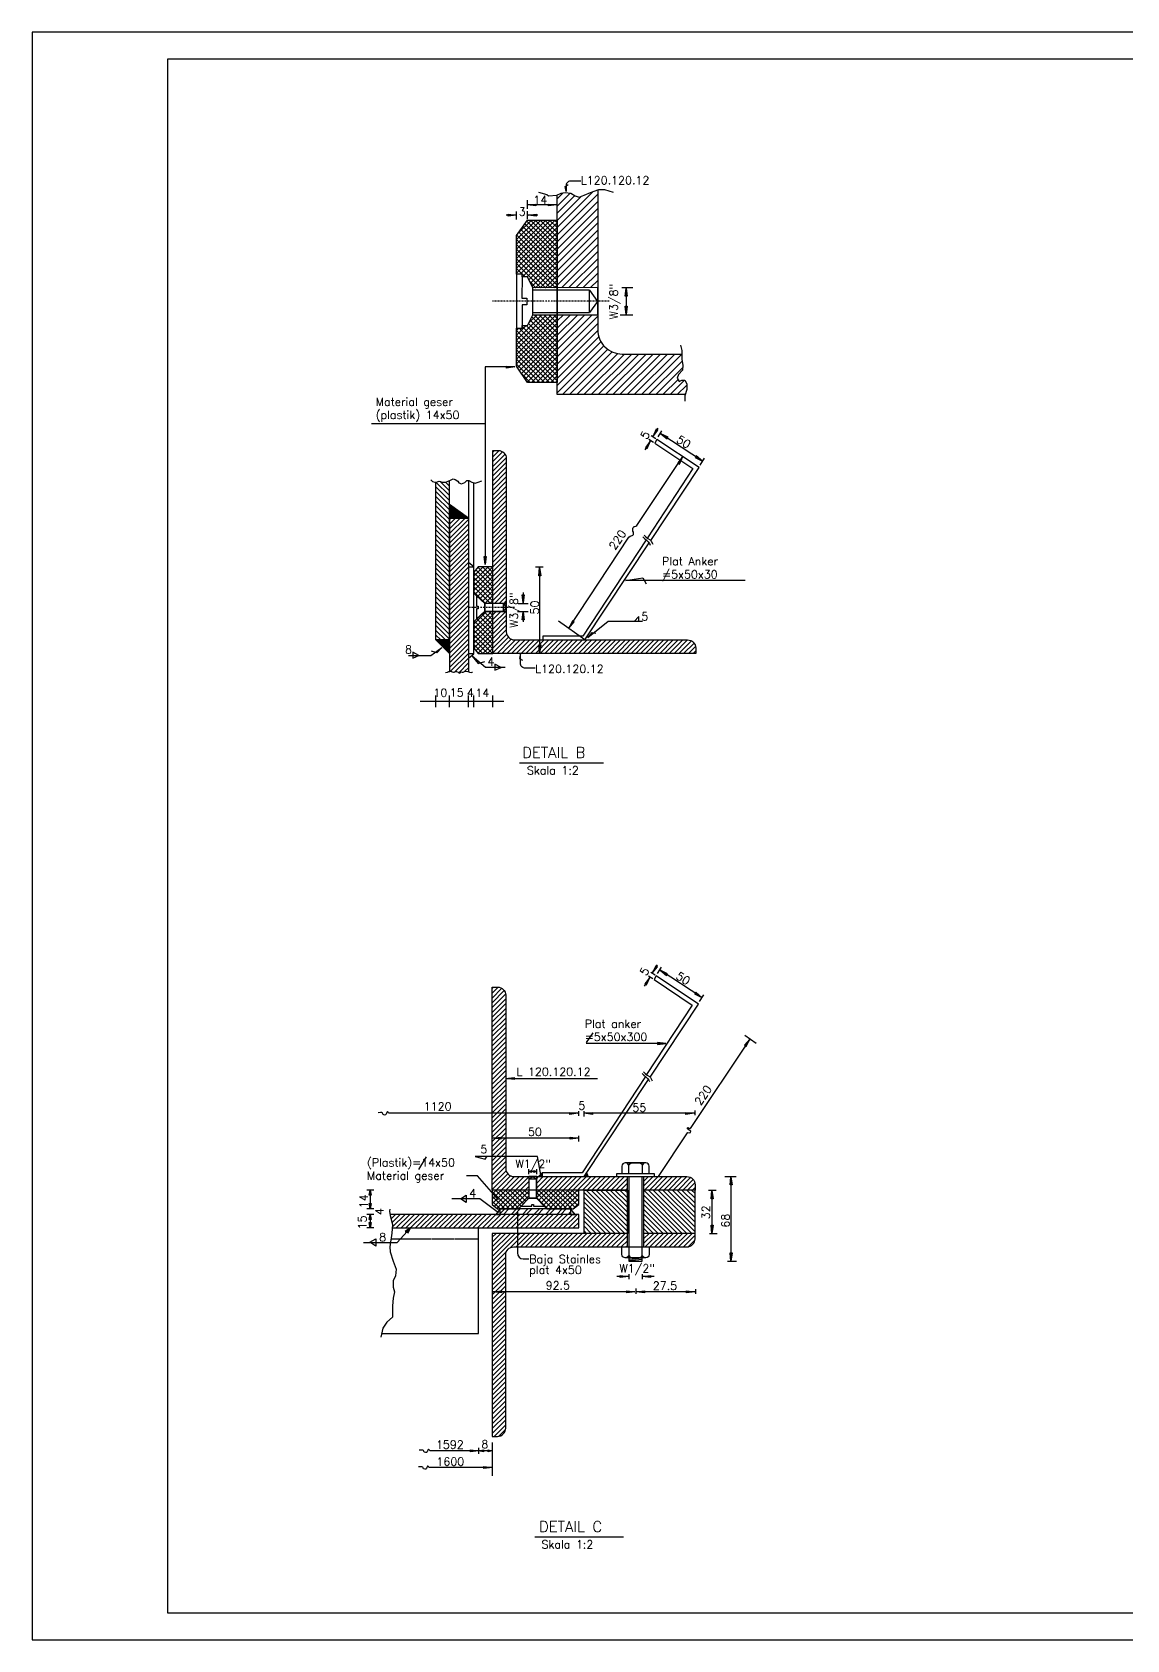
# Model space of a CAD drawing. Header units: metres. Extents: x -50 to 791, y -656 to 584.
# Drawn here: x -50 to 355, y -656 to -62 of the extents above; entities that cross this region are included whole.
import ezdxf

# ---------------------------------------------------------------- set-up
doc = ezdxf.new("R2010")
doc.units = ezdxf.units.M
doc.linetypes.add('DASHDOT', pattern=[1, 0.5, -0.25, 0, -0.25])
doc.linetypes.add('HIDDEN', pattern=[0.375, 0.25, -0.125])
for name, color, linetype in [('AS', 2, 'DASHDOT'), ('DIM', 2, 'CONTINUOUS'), ('HATCH', 1, 'CONTINUOUS'), ('KOP', 7, 'CONTINUOUS'), ('PINTU', 5, 'CONTINUOUS')]:
    doc.layers.add(name, color=color, linetype=linetype)
doc.styles.add('ROMAND', font='ROMAND.SHX')
doc.styles.add('ROMANS', font='ROMANS.SHX', dxfattribs={"height": 3})

msp = doc.modelspace()

# ---------------------------------------------------------------- linework, layer by layer
at = {"layer": 'AS'}
for points in [[(163.32, -161.58), (120.21, -161.58)], [(128.29, -274.72), (111.53, -274.72)]]:
    msp.add_lwpolyline(points, dxfattribs=at)
at = {"layer": 'DIM'}
msp.add_line((117.42, -206.88), (75.43, -206.88), dxfattribs=at)
for points in [[(152.86, -117.25), (148.93, -117.25, 0.462192), (147.42, -119.03), (147.42, -120.99), (147.06, -119.21), (148.13, -118.5)], [(135.97, -297.1), (132.05, -297.1, -0.434057), (130.53, -295), (130.53, -291.75), (130.18, -293.53), (131.25, -294.24)], [(129.41, -498.11), (129.41, -513.17, 0.395687), (131.53, -515.43), (133.64, -515.43)]]:
    msp.add_lwpolyline(points, format="xyb", dxfattribs=at)
at = {"layer": 'DIM', "color": 3}
for points in [[(133.11, -127.41), (133.11, -124.2)], [(157.22, -431.88), (154.83, -435.46)], [(95.66, -477.67), (92.81, -482.38)]]:
    msp.add_lwpolyline(points, dxfattribs=at)
at = {"layer": 'DIM'}
for points in [[(128.96, -129.79), (125.93, -130.18), (125.93, -129.45), (128.96, -129.79), (128.96, -129.79), (125.3, -129.79)], [(129.11, -131.42), (129.11, -128.39)], [(133.11, -131.24), (133.11, -128.3)], [(143.89, -126.01), (140.86, -126.4), (140.86, -125.67), (143.89, -126.01), (143.89, -126.01), (133.13, -126.01), (136.16, -125.67), (136.16, -126.4), (133.13, -126.01)], [(136.98, -129.79), (133.36, -129.79), (136.39, -129.45), (136.39, -130.18), (133.36, -129.79)], [(167.99, -156.52), (172.04, -156.52)], [(169.62, -156.7), (170.01, -159.73), (169.28, -159.73), (169.62, -156.7), (169.62, -156.7), (169.62, -166.49), (169.28, -163.46), (170.01, -163.46), (169.62, -166.49)], [(167.38, -166.6), (172.04, -166.6)], [(128.42, -185.88), (125.38, -186.27), (125.38, -185.54), (128.42, -185.88), (128.42, -185.88), (117.42, -185.88), (117.42, -258.89), (117.08, -255.86), (117.81, -255.86), (117.42, -258.89)], [(176.61, -216.45), (178.61, -213.21), (176.73, -215.62), (177.35, -216), (178.61, -213.21)], [(179.72, -213.77), (178.04, -212.69)], [(180.54, -212.41), (178.89, -211.34)], [(179.44, -211.66), (181.36, -209.27), (180.73, -208.89), (179.44, -211.66), (179.44, -211.66), (181.37, -208.5)], [(181.39, -211.74), (182.82, -209.46)], [(197.84, -220.66), (195.53, -218.66), (195.12, -219.27), (197.84, -220.66), (197.84, -220.66), (182.36, -210.52), (184.71, -212.48), (185.11, -211.87), (182.36, -210.52)], [(148.43, -282.4), (150.43, -280.08), (149.82, -279.68), (148.43, -282.4), (148.43, -282.4), (170.61, -248.78), (171.03, -248.37), (171.43, -248.22), (171.8, -248.18), (172.12, -248.08), (172.27, -247.78), (172.31, -247.38), (172.27, -246.94), (172.12, -246.51), (172.05, -246.11), (172.05, -245.52), (172.2, -245.16), (172.56, -244.87), (172.85, -244.76), (173.15, -244.72), (173.58, -244.39), (190.61, -218.99), (188.65, -221.33), (189.26, -221.74), (190.61, -218.99)], [(196.95, -222.12), (198.58, -219.59)], [(97.33, -227.63), (97.8, -227.99), (98.04, -228.17), (98.87, -228.41), (99.53, -228.41), (100.12, -228.17), (100.42, -228.11), (101.01, -228.17), (101.61, -228.41), (102.92, -228.41), (104.05, -227.99), (104.64, -227.69), (105.66, -227.22), (106.37, -227.51), (107.32, -228.11), (107.8, -228.7), (108.75, -229), (110, -228.52), (110.66, -227.87), (111.43, -227.81), (112.56, -228.41), (113.81, -228.76), (114.94, -228.41), (116.19, -227.93)], [(136.12, -259.74), (138.92, -259.74)], [(137.62, -259.98), (138.01, -263.01), (137.28, -263.01), (137.62, -259.98), (137.62, -259.98), (137.62, -291.62), (137.28, -288.59), (138.01, -288.59), (137.62, -291.62)], [(213.58, -264.81), (169.4, -264.81), (175.75, -263.78), (176.98, -266.04)], [(129.65, -273.24), (133.32, -273.24)], [(131.52, -269.21), (131.52, -273.05), (131.18, -270.02), (131.91, -270.02), (131.52, -273.05)], [(129.45, -276.18), (133.32, -276.18)], [(131.52, -276.32), (131.91, -279.35), (131.18, -279.35), (131.52, -276.32), (131.52, -276.32), (131.52, -280.03)], [(174.34, -279.86), (174.34, -278.06), (172.54, -279.86)], [(154.3, -286.72), (144.58, -279.74)], [(175.64, -279.86), (162.9, -279.86), (155.39, -285.96), (157.06, -284.01), (158.35, -284.2)], [(89.09, -292.48), (97.36, -292.48), (101.44, -289.5), (99.55, -291.49), (97.66, -290.89)], [(124.85, -296.96), (117.58, -296.96), (112.7, -292.78), (114.89, -295.47), (117.38, -294.67)], [(99.3, -311.63), (99.3, -307.26)], [(104.3, -311.63), (104.3, -307.26)], [(111.3, -311.63), (111.3, -307.26)], [(113.3, -311.63), (113.3, -307.26)], [(120.3, -311.63), (120.3, -307.26)], [(93.43, -309.4), (124.38, -309.4)], [(130.2, -332.19), (161.28, -332.19)], [(180.32, -410.63), (178.67, -409.56)], [(179.22, -409.88), (181.14, -407.49), (180.52, -407.11), (179.22, -409.88), (179.22, -409.88), (181.16, -406.72)], [(181.18, -409.96), (182.61, -407.68)], [(197.63, -418.88), (195.31, -416.88), (194.91, -417.49), (197.63, -418.88), (197.63, -418.88), (182.15, -408.74), (184.49, -410.7), (184.9, -410.09), (182.15, -408.74)], [(176.4, -414.67), (178.39, -411.43), (176.51, -413.84), (177.14, -414.22), (178.39, -411.43)], [(179.51, -411.99), (177.82, -410.91)], [(196.73, -420.34), (198.36, -417.81)], [(213.43, -432.81), (217.68, -435.67)], [(184.27, -435.86), (181.23, -435.47), (181.23, -436.2), (184.27, -435.86), (184.27, -435.86), (154.83, -435.86)], [(215.35, -434.2), (213.34, -436.5), (213.95, -436.91), (215.35, -434.2), (215.35, -434.2), (193.22, -467.3)], [(125.17, -448.78), (128.2, -448.39), (128.2, -449.12), (125.17, -448.78), (125.17, -448.78), (158.95, -448.78)], [(82.77, -461.62), (81.93, -461.62), (81.73, -461.45), (81.64, -461.25), (81.39, -461.12), (81.23, -461.14), (81.11, -461.4), (81.05, -461.58), (80.92, -461.99), (80.65, -462.23), (80.23, -462.3), (79.79, -462.08), (79.64, -461.79), (79.56, -461.53), (79.21, -461.38), (78.8, -461.38), (77.89, -461.4)], [(151.78, -461.62), (148.74, -462.01), (148.74, -461.28), (151.78, -461.62), (151.78, -461.62), (82.77, -461.62)], [(152.06, -462.56), (152.06, -460.81)], [(154.06, -462.77), (154.06, -460.81)], [(194.75, -461.62), (191.71, -462.01), (191.71, -461.28), (194.75, -461.62), (194.75, -461.62), (154.09, -461.62), (157.12, -461.28), (157.12, -462.01), (154.09, -461.62)], [(195.06, -462.33), (195.06, -460.56)], [(192.19, -468.85), (181.4, -484.98)], [(192.19, -468.85), (192.35, -468.7), (193.07, -468.82), (193.4, -468.7), (193.51, -468.28), (192.94, -467.83), (192.29, -467.37), (192.23, -467.01), (192.58, -466.91), (192.94, -467.16), (193.22, -467.3)], [(151.97, -470.83), (148.94, -471.22), (148.94, -470.49), (151.97, -470.83), (151.97, -470.83), (120.22, -470.83), (123.26, -470.49), (123.26, -471.22), (120.22, -470.83)], [(152.02, -469.9), (152.02, -472.07)], [(138.07, -484.42), (136.81, -477.54), (113.84, -477.54), (117.52, -478.57), (118.21, -477.43)], [(122.46, -493.56), (114.61, -484.73), (110.58, -484.73)], [(136.47, -483.12), (135.42, -483.51), (135.42, -482.78), (136.47, -483.12), (136.47, -483.12), (133.57, -483.12), (134.57, -482.78), (134.57, -483.51), (133.57, -483.12)], [(133.58, -484.11), (133.58, -482.27)], [(136.52, -484.06), (136.52, -482.27)], [(138.57, -484.98), (137.21, -484.98), (138.57, -483.6), (138.36, -484.96), (138.25, -484.02), (137.95, -484.9), (137.73, -484.54), (137.21, -484.98), (138.48, -484.74), (137.73, -484.54), (138.45, -484.3), (138.25, -484.02), (138.12, -484.77)], [(155.59, -484.97), (155, -483.58), (154.06, -484.98), (155.56, -484.97), (154.06, -484.98), (154.06, -484.98), (154.95, -483.79), (154.06, -484.98), (155.02, -483.95), (155.37, -484.82), (154.85, -484.2), (155.21, -484.84), (154.52, -484.55), (154.89, -484.84), (154.45, -484.79), (155.31, -484.53), (154.65, -484.48), (155.04, -484.28), (155.05, -484.05), (154.95, -483.93), (154.82, -484.68), (155.22, -484.72), (155.16, -484.21)], [(206.07, -484.98), (210.3, -484.98)], [(208.34, -485.06), (208.73, -488.1), (208, -488.1), (208.34, -485.06), (208.34, -485.06), (208.34, -516.24), (208, -513.2), (208.73, -513.2), (208.34, -516.24)], [(76.32, -489.98), (73.67, -489.98)], [(74.91, -490.01), (75.3, -491.92), (74.57, -491.92), (74.91, -490.01), (74.91, -490.01), (74.91, -496.97), (74.57, -494.98), (75.3, -494.98), (74.91, -496.97)], [(200, -489.98), (202.82, -489.98)], [(201.32, -490.14), (201.71, -493.18), (200.98, -493.18), (201.32, -490.14), (201.32, -490.14), (201.32, -506.02), (200.98, -502.98), (201.71, -502.98), (201.32, -506.02)], [(76.32, -496.98), (73.67, -496.98)], [(122.46, -498.37), (115.49, -493.17), (105.18, -493.17)], [(72.49, -509.35), (84.96, -509.35), (89.92, -503.98), (87.9, -505.33), (88.98, -505.82), (89.92, -503.98)], [(76.32, -498.98), (73.67, -498.98)], [(76.32, -503.98), (73.67, -503.98)], [(74.91, -499), (75.3, -500.91), (74.57, -500.91), (74.91, -499), (74.91, -499), (74.91, -504.02), (74.57, -502.02), (75.3, -502.02), (74.91, -504.02)], [(200.43, -505.98), (203.25, -505.98)], [(207.05, -516.21), (210.44, -516.21)], [(170.42, -521.93), (167.39, -522.32), (167.39, -521.59), (170.42, -521.93), (170.42, -521.93), (166.12, -521.93)], [(170.56, -521.08), (170.56, -522.92)], [(175.56, -521.08), (175.56, -522.92)], [(179.9, -521.93), (175.59, -521.93), (178.62, -521.59), (178.62, -522.32), (175.59, -521.93)], [(172.86, -527.56), (169.83, -527.95), (169.83, -527.22), (172.86, -527.56), (172.86, -527.56), (120.43, -527.56), (123.46, -527.22), (123.46, -527.95), (120.43, -527.56)], [(173.2, -526.41), (173.2, -528.38)], [(194.98, -527.56), (191.95, -527.95), (191.95, -527.22), (194.98, -527.56), (194.98, -527.56), (173.41, -527.56), (176.44, -527.22), (176.44, -527.95), (173.41, -527.56)], [(195.2, -526.55), (195.2, -528.38)], [(97.95, -586.32), (97.11, -586.32), (96.91, -586.15), (96.81, -585.95), (96.57, -585.82), (96.4, -585.84), (96.29, -586.1), (96.22, -586.28), (96.09, -586.69), (95.83, -586.93), (95.4, -587), (94.96, -586.79), (94.82, -586.49), (94.73, -586.23), (94.39, -586.08), (93.98, -586.08), (93.06, -586.1)], [(115.05, -586.32), (112.02, -586.71), (112.02, -585.98), (115.05, -586.32), (115.05, -586.32), (97.95, -586.32)], [(120.06, -586.32), (118.54, -586.71), (118.54, -585.98), (120.06, -586.32), (120.06, -586.32), (115.05, -586.32), (116.89, -585.98), (116.89, -586.71), (115.05, -586.32)], [(115.06, -585.17), (115.06, -587.42)], [(97.67, -592.48), (96.82, -592.48), (96.63, -592.31), (96.53, -592.12), (96.29, -591.98), (96.12, -592), (96.01, -592.26), (95.94, -592.44), (95.81, -592.85), (95.55, -593.1), (95.12, -593.16), (94.68, -592.95), (94.53, -592.65), (94.45, -592.39), (94.11, -592.25), (93.7, -592.25), (92.78, -592.26)], [(120.06, -592.48), (117.02, -592.87), (117.02, -592.14), (120.06, -592.48), (120.06, -592.48), (97.67, -592.48)], [(135.8, -618.16), (168.67, -618.16)]]:
    msp.add_lwpolyline(points, dxfattribs=at)
for points in [[(92.97, -292.48), (90.68, -291.19), (90.68, -293.48)], [(123.36, -296.96), (121.07, -295.67), (121.07, -297.96)], [(108.32, -493.17), (110.48, -491.89), (110.48, -494.64)], [(74.85, -509.26), (77.01, -507.98), (77.01, -510.73)]]:
    msp.add_lwpolyline(points, close=True, dxfattribs=at)
at = {"layer": 'HATCH'}
for p, q in [((144.11, -134.4), (157.45, -121.06)), ((144.11, -123.79), (146.32, -121.58)), ((144.11, -126.44), (148.88, -121.67)), ((144.11, -137.05), (159.11, -122.05)), ((144.11, -129.1), (150.65, -122.56)), ((144.11, -131.75), (153.1, -122.76)), ((144.11, -139.7), (159.11, -124.7)), ((144.11, -142.35), (159.11, -127.35)), ((144.11, -145.01), (159.11, -130.01)), ((129.11, -145.86), (143.39, -131.58)), ((129.11, -144.1), (141.63, -131.58)), ((129.11, -142.33), (139.86, -131.58)), ((129.11, -140.56), (138.09, -131.58)), ((129.11, -138.79), (136.32, -131.58)), ((129.11, -147.63), (144.11, -132.63)), ((129.11, -149.4), (144.11, -134.4)), ((129.11, -151.17), (144.11, -136.17)), ((129.69, -136.44), (134.56, -131.58)), ((144.11, -150.29), (129.93, -136.11)), ((144.11, -148.53), (130.66, -135.07)), ((144.11, -146.76), (131.39, -134.03)), ((144.11, -144.99), (132.12, -133)), ((144.11, -143.22), (132.85, -131.96)), ((144.11, -141.45), (134.24, -131.58)), ((144.11, -139.69), (136, -131.58)), ((144.11, -137.92), (137.77, -131.58)), ((144.11, -136.15), (139.54, -131.58)), ((144.11, -134.38), (141.31, -131.58)), ((144.11, -132.62), (143.07, -131.58)), ((144.11, -147.66), (159.11, -132.66)), ((144.11, -150.31), (159.11, -135.31)), ((144.11, -153.83), (129.11, -138.83)), ((144.11, -155.6), (129.11, -140.6)), ((143.32, -156.57), (129.11, -142.36)), ((144.11, -152.06), (129.2, -137.15)), ((130.47, -151.58), (144.11, -137.93)), ((131.23, -152.58), (144.11, -139.7)), ((133, -152.58), (144.11, -141.47)), ((144.11, -152.96), (159.11, -137.96)), ((144.11, -155.61), (159.11, -140.61)), ((141.55, -156.57), (129.11, -144.13)), ((139.79, -156.58), (129.11, -145.9)), ((138.02, -156.58), (129.11, -147.67)), ((133.66, -153.68), (144.11, -143.24)), ((134.25, -154.86), (144.11, -145.01)), ((134.84, -156.04), (144.11, -146.77)), ((145.8, -156.57), (159.11, -143.26)), ((148.46, -156.57), (159.11, -145.92)), ((132.25, -152.58), (129.11, -149.44)), ((129.49, -151.58), (129.11, -151.2)), ((136.25, -156.58), (133.97, -154.29)), ((136.07, -156.58), (144.11, -148.54)), ((137.84, -156.58), (144.11, -150.31)), ((139.61, -156.58), (144.11, -152.08)), ((141.38, -156.57), (144.11, -153.84)), ((151.11, -156.57), (159.11, -148.57)), ((153.76, -156.56), (159.11, -151.22)), ((156.42, -156.56), (159.11, -153.87)), ((143.15, -156.57), (144.11, -155.61)), ((159.07, -156.56), (159.11, -156.52)), ((129.11, -175.92), (138.44, -166.58)), ((129.11, -177.68), (140.21, -166.58)), ((129.11, -179.45), (141.98, -166.58)), ((129.11, -181.22), (143.74, -166.59)), ((129.11, -182.99), (144.11, -167.99)), ((129.11, -184.75), (144.11, -169.75)), ((129.11, -174.15), (132.68, -170.58)), ((129.11, -172.38), (129.91, -171.58)), ((129.5, -186.13), (144.11, -171.52)), ((144.11, -185.65), (130.04, -171.58)), ((144.11, -183.88), (131.11, -170.88)), ((144.11, -182.11), (132.58, -170.58)), ((144.11, -180.35), (133.52, -169.76)), ((133.54, -169.72), (136.68, -166.58)), ((144.11, -178.58), (134.11, -168.58)), ((144.11, -176.81), (134.7, -167.4)), ((144.11, -175.04), (135.65, -166.58)), ((144.11, -173.27), (137.42, -166.58)), ((144.11, -171.51), (139.19, -166.58)), ((144.11, -169.74), (140.96, -166.58)), ((144.11, -167.97), (142.72, -166.58)), ((144.11, -179.48), (156.99, -166.59)), ((144.11, -176.83), (154.34, -166.59)), ((144.11, -174.17), (151.69, -166.59)), ((144.11, -171.52), (149.04, -166.59)), ((144.11, -168.87), (146.39, -166.59)), ((144.11, -182.13), (159.11, -167.13)), ((144.11, -184.78), (159.11, -169.78)), ((144.11, -187.42), (129.11, -172.42)), ((144.11, -189.18), (129.11, -174.18)), ((144.11, -190.95), (129.11, -175.95)), ((142.97, -191.58), (129.11, -177.72)), ((130.21, -187.19), (144.11, -173.29)), ((130.91, -188.26), (144.11, -175.06)), ((131.62, -189.32), (144.11, -176.83)), ((144.11, -187.43), (159.12, -172.43)), ((144.11, -190.08), (159.5, -174.7)), ((144.11, -192.73), (160.29, -176.55)), ((144.11, -195.39), (161.4, -178.09)), ((141.2, -191.58), (129.11, -179.49)), ((139.44, -191.58), (129.11, -181.26)), ((137.67, -191.58), (129.11, -183.02)), ((132.32, -190.38), (144.11, -178.59)), ((133.02, -191.45), (144.11, -180.36)), ((134.66, -191.58), (144.11, -182.13)), ((136.43, -191.58), (144.11, -183.9)), ((146.06, -196.09), (162.79, -179.36)), ((148.71, -196.09), (164.47, -180.33)), ((151.36, -196.09), (166.5, -180.95)), ((154.01, -196.09), (169.01, -181.09)), ((156.66, -196.09), (171.66, -181.09)), ((159.31, -196.09), (174.31, -181.09)), ((161.96, -196.09), (176.96, -181.09)), ((164.62, -196.09), (179.62, -181.09)), ((167.27, -196.09), (182.27, -181.09)), ((169.92, -196.09), (184.92, -181.09)), ((172.57, -196.09), (187.57, -181.09)), ((175.22, -196.09), (190.13, -181.19)), ((177.87, -196.09), (190.27, -183.7)), ((135.9, -191.58), (129.11, -184.79)), ((134.13, -191.58), (131.11, -188.56)), ((138.19, -191.58), (144.11, -185.66)), ((139.96, -191.58), (144.11, -187.43)), ((141.73, -191.58), (144.11, -189.2)), ((180.53, -196.09), (190.49, -186.13)), ((143.5, -191.58), (144.11, -190.97)), ((183.18, -196.09), (188.77, -190.51)), ((185.83, -196.09), (191.17, -190.75)), ((188.48, -196.09), (192.01, -192.57)), ((191.13, -196.09), (191.59, -195.63)), ((120.3, -217.31), (120.89, -216.72)), ((120.3, -219.08), (122.64, -216.74)), ((120.3, -220.84), (123.94, -217.21)), ((120.3, -222.61), (124.82, -218.09)), ((120.3, -224.38), (125.28, -219.4)), ((120.3, -226.15), (125.3, -221.15)), ((120.3, -227.92), (125.3, -222.92)), ((120.3, -229.68), (125.3, -224.68)), ((104.3, -233.4), (99.3, -228.4)), ((104.3, -235.17), (99.3, -230.17)), ((104.3, -231.64), (100.81, -228.15)), ((104.3, -229.87), (102.84, -228.41)), ((104.3, -228.1), (104.14, -227.94)), ((120.3, -231.45), (125.3, -226.45)), ((120.3, -233.22), (125.3, -228.22)), ((120.3, -234.99), (125.3, -229.99)), ((104.3, -236.94), (99.3, -231.94)), ((104.3, -238.71), (99.3, -233.71)), ((104.3, -240.47), (99.3, -235.47)), ((104.3, -242.24), (99.3, -237.24)), ((104.3, -236.84), (104.37, -236.77)), ((104.3, -237.2), (104.58, -236.92)), ((109.08, -241.72), (104.3, -236.94)), ((104.3, -237.55), (104.79, -237.07)), ((104.3, -237.9), (104.99, -237.21)), ((108.73, -241.72), (104.3, -237.29)), ((104.3, -238.26), (105.2, -237.36)), ((104.3, -238.61), (105.4, -237.51)), ((109.44, -241.72), (104.78, -237.06)), ((120.3, -236.75), (125.3, -231.75)), ((120.3, -238.52), (125.3, -233.52)), ((120.3, -240.29), (125.3, -235.29)), ((120.3, -242.06), (125.3, -237.06)), ((104.3, -244.01), (99.3, -239.01)), ((104.3, -245.78), (99.3, -240.78)), ((104.3, -247.55), (99.3, -242.55)), ((108.38, -241.72), (104.3, -237.65)), ((104.3, -238.97), (105.61, -237.66)), ((104.3, -239.32), (105.82, -237.8)), ((104.3, -239.67), (106.02, -237.95)), ((108.02, -241.72), (104.3, -238)), ((104.3, -240.03), (106.23, -238.1)), ((104.3, -240.38), (106.44, -238.25)), ((107.67, -241.72), (104.3, -238.35)), ((104.3, -240.73), (106.64, -238.39)), ((104.3, -241.09), (106.85, -238.54)), ((104.3, -241.44), (107.05, -238.69)), ((107.32, -241.72), (104.3, -238.71)), ((106.96, -241.72), (104.3, -239.06)), ((106.61, -241.72), (104.3, -239.41)), ((106.26, -241.72), (104.3, -239.77)), ((105.9, -241.72), (104.3, -240.12)), ((105.55, -241.72), (104.3, -240.47)), ((105.19, -241.72), (104.3, -240.83)), ((104.84, -241.72), (104.3, -241.18)), ((104.49, -241.72), (104.3, -241.53)), ((104.3, -247.45), (110.03, -241.72)), ((104.3, -245.68), (108.26, -241.72)), ((104.3, -243.92), (106.5, -241.72)), ((104.3, -242.15), (104.73, -241.72)), ((104.3, -249.22), (111.3, -242.22)), ((104.37, -241.72), (107.26, -238.83)), ((104.73, -241.72), (107.47, -238.98)), ((105.08, -241.72), (107.67, -239.13)), ((105.43, -241.72), (107.88, -239.28)), ((105.79, -241.72), (108.09, -239.42)), ((109.79, -241.72), (106.02, -237.95)), ((106.14, -241.72), (108.29, -239.57)), ((106.5, -241.72), (108.5, -239.72)), ((106.85, -241.72), (108.7, -239.87)), ((107.2, -241.72), (108.91, -240.01)), ((110.14, -241.72), (107.25, -238.83)), ((107.56, -241.72), (109.12, -240.16)), ((107.91, -241.72), (109.32, -240.31)), ((108.26, -241.72), (109.53, -240.46)), ((110.5, -241.72), (108.49, -239.71)), ((108.62, -241.72), (109.74, -240.6)), ((108.97, -241.72), (109.94, -240.75)), ((109.32, -241.72), (110.15, -240.9)), ((109.68, -241.72), (110.35, -241.04)), ((110.85, -241.72), (109.73, -240.6)), ((110.03, -241.72), (110.56, -241.19)), ((110.38, -241.72), (110.77, -241.34)), ((110.74, -241.72), (110.97, -241.49)), ((111.21, -241.72), (110.97, -241.48)), ((111.09, -241.72), (111.18, -241.63)), ((120.3, -243.83), (125.3, -238.83)), ((120.3, -245.59), (125.3, -240.59)), ((120.3, -247.36), (125.3, -242.36)), ((104.3, -249.31), (99.3, -244.31)), ((104.3, -251.08), (99.3, -246.08)), ((104.3, -252.85), (99.3, -247.85)), ((104.3, -250.99), (111.3, -243.99)), ((104.3, -252.75), (111.3, -245.75)), ((104.3, -254.52), (111.3, -247.52)), ((104.3, -256.29), (111.3, -249.29)), ((120.3, -249.13), (125.3, -244.13)), ((120.3, -250.9), (125.3, -245.9)), ((120.3, -252.66), (125.3, -247.66)), ((120.3, -254.43), (125.3, -249.43)), ((104.3, -254.62), (99.3, -249.62)), ((104.3, -256.38), (99.3, -251.38)), ((104.3, -258.15), (99.3, -253.15)), ((104.3, -259.92), (99.3, -254.92)), ((104.3, -258.06), (111.3, -251.06)), ((104.3, -259.83), (111.3, -252.83)), ((104.3, -261.59), (111.3, -254.59)), ((120.3, -256.2), (125.3, -251.2)), ((120.3, -257.97), (125.3, -252.97)), ((120.3, -259.74), (125.3, -254.74)), ((104.3, -261.69), (99.3, -256.69)), ((104.3, -263.45), (99.3, -258.45)), ((104.3, -265.22), (99.3, -260.22)), ((104.3, -263.36), (111.3, -256.36)), ((104.3, -265.13), (111.3, -258.13)), ((104.3, -266.9), (111.3, -259.9)), ((113.3, -264.97), (118.55, -259.72)), ((113.3, -263.2), (116.78, -259.72)), ((113.3, -266.74), (120.3, -259.74)), ((120.3, -267.08), (114.03, -260.81)), ((114.46, -260.27), (115.01, -259.72)), ((120.3, -265.31), (114.82, -259.83)), ((120.3, -263.55), (116.48, -259.72)), ((120.3, -261.78), (118.25, -259.72)), ((120.3, -260.01), (120.01, -259.72)), ((120.3, -261.5), (125.3, -256.5)), ((120.3, -263.27), (125.3, -258.27)), ((120.3, -265.04), (125.3, -260.04)), ((104.3, -266.99), (99.3, -261.99)), ((104.3, -268.76), (99.3, -263.76)), ((104.3, -270.53), (99.3, -265.53)), ((104.3, -272.29), (99.3, -267.29)), ((104.3, -268.66), (111.3, -261.66)), ((104.3, -270.43), (111.3, -263.43)), ((104.3, -272.2), (111.3, -265.2)), ((104.3, -273.97), (111.3, -266.97)), ((113.3, -268.5), (120.3, -261.5)), ((120.3, -268.85), (113.3, -261.85)), ((120.3, -270.62), (113.3, -263.62)), ((120.3, -272.38), (113.3, -265.38)), ((119.39, -273.24), (113.3, -267.15)), ((113.72, -269.85), (120.3, -263.27)), ((114.63, -270.71), (120.3, -265.04)), ((115.54, -271.57), (120.3, -266.81)), ((120.3, -266.81), (125.3, -261.81)), ((120.3, -268.57), (125.3, -263.57)), ((120.3, -270.34), (125.3, -265.34)), ((120.3, -272.11), (125.3, -267.11)), ((104.3, -274.06), (99.3, -269.06)), ((104.3, -275.83), (99.3, -270.83)), ((104.3, -277.6), (99.3, -272.6)), ((104.3, -275.74), (111.3, -268.74)), ((104.3, -277.5), (111.3, -270.5)), ((104.3, -279.27), (111.3, -272.27)), ((117.62, -273.24), (113.3, -268.92)), ((116.45, -272.43), (120.3, -268.57)), ((117.4, -273.24), (120.3, -270.34)), ((119.17, -273.24), (120.3, -272.11)), ((120.94, -273.24), (125.3, -268.88)), ((122.71, -273.24), (125.3, -270.64)), ((124.48, -273.24), (125.3, -272.41)), ((104.3, -279.36), (99.3, -274.36)), ((104.3, -281.13), (99.3, -276.13)), ((104.3, -282.9), (99.3, -277.9)), ((104.3, -281.04), (111.3, -274.04)), ((104.3, -282.81), (111.3, -275.81)), ((104.3, -284.57), (111.3, -277.57)), ((113.3, -280.88), (118, -276.18)), ((113.3, -282.64), (119.77, -276.18)), ((113.3, -284.41), (120.3, -277.41)), ((120.3, -284.76), (114.45, -278.9)), ((120.3, -282.99), (115.35, -278.04)), ((120.3, -281.22), (116.26, -277.18)), ((120.3, -279.45), (117.16, -276.31)), ((120.3, -277.69), (118.79, -276.18)), ((120.3, -277.41), (121.54, -276.18)), ((120.3, -279.18), (123.3, -276.18)), ((120.3, -280.95), (125.07, -276.18)), ((120.3, -282.72), (125.3, -277.72)), ((104.3, -284.67), (99.3, -279.67)), ((104.3, -286.44), (99.3, -281.44)), ((102.82, -286.72), (99.3, -283.2)), ((101.05, -286.72), (99.3, -284.97)), ((104.3, -286.34), (111.3, -279.34)), ((104.3, -288.11), (111.3, -281.11)), ((104.3, -289.88), (111.3, -282.88)), ((104.3, -291.64), (111.3, -284.64)), ((113.3, -286.18), (120.3, -279.18)), ((113.3, -287.95), (120.3, -280.95)), ((120.3, -288.29), (113.3, -281.29)), ((113.3, -289.72), (120.3, -282.72)), ((120.3, -290.06), (113.3, -283.06)), ((120.19, -291.72), (113.3, -284.83)), ((120.3, -286.53), (113.54, -279.77)), ((114.08, -290.7), (120.3, -284.48)), ((120.3, -284.48), (125.3, -279.48)), ((120.3, -286.25), (125.3, -281.25)), ((120.3, -288.02), (125.3, -283.02)), ((120.3, -289.79), (125.45, -284.64)), ((99.31, -286.73), (99.33, -286.72)), ((99.49, -286.91), (99.68, -286.72)), ((104.3, -291.39), (99.64, -286.72)), ((99.67, -287.09), (100.03, -286.72)), ((99.84, -287.26), (100.39, -286.72)), ((104.3, -291.03), (99.99, -286.72)), ((100.02, -287.44), (100.74, -286.72)), ((100.2, -287.62), (101.09, -286.72)), ((104.3, -290.68), (100.34, -286.72)), ((100.37, -287.79), (101.45, -286.72)), ((100.55, -287.97), (101.8, -286.72)), ((104.3, -290.33), (100.7, -286.72)), ((100.73, -288.15), (102.15, -286.72)), ((100.9, -288.32), (102.51, -286.72)), ((104.3, -289.97), (101.05, -286.72)), ((101.08, -288.5), (102.86, -286.72)), ((101.26, -288.68), (103.21, -286.72)), ((104.3, -289.62), (101.4, -286.72)), ((101.43, -288.85), (103.57, -286.72)), ((101.61, -289.03), (103.92, -286.72)), ((104.3, -289.26), (101.76, -286.72)), ((101.79, -289.21), (104.28, -286.72)), ((101.97, -289.38), (104.3, -287.05)), ((104.3, -288.91), (102.11, -286.72)), ((102.14, -289.56), (104.3, -287.4)), ((102.32, -289.74), (104.3, -287.76)), ((104.3, -288.56), (102.47, -286.72)), ((102.5, -289.92), (104.3, -288.11)), ((102.67, -290.09), (104.3, -288.46)), ((104.3, -288.2), (102.82, -286.72)), ((102.85, -290.27), (104.3, -288.82)), ((103.03, -290.45), (104.3, -289.17)), ((104.3, -287.85), (103.17, -286.72)), ((103.2, -290.62), (104.3, -289.52)), ((103.38, -290.8), (104.3, -289.88)), ((104.3, -287.5), (103.53, -286.72)), ((103.56, -290.98), (104.3, -290.23)), ((103.73, -291.15), (104.3, -290.58)), ((104.3, -287.14), (103.88, -286.72)), ((103.91, -291.33), (104.3, -290.94)), ((104.3, -286.79), (104.23, -286.72)), ((104.3, -293.41), (111.3, -286.41)), ((104.3, -295.18), (111.3, -288.18)), ((104.3, -296.95), (111.3, -289.95)), ((118.43, -291.72), (113.3, -286.6)), ((116.66, -291.72), (113.3, -288.36)), ((114.87, -291.68), (120.3, -286.25)), ((116.6, -291.72), (120.3, -288.02)), ((118.37, -291.72), (120.3, -289.79)), ((120.3, -291.55), (126.1, -285.76)), ((121.9, -291.72), (127.14, -286.49)), ((123.67, -291.72), (128.67, -286.72)), ((125.44, -291.72), (130.44, -286.72)), ((127.21, -291.72), (132.21, -286.72)), ((128.97, -291.72), (133.97, -286.72)), ((130.74, -291.72), (135.74, -286.72)), ((132.51, -291.72), (137.51, -286.72)), ((134.28, -291.72), (139.28, -286.72)), ((136.04, -291.72), (141.04, -286.72)), ((137.81, -291.72), (142.81, -286.72)), ((139.58, -291.72), (144.58, -286.72)), ((141.35, -291.72), (146.35, -286.72)), ((143.12, -291.72), (148.12, -286.72)), ((144.88, -291.72), (149.88, -286.72)), ((146.65, -291.72), (151.65, -286.72)), ((148.42, -291.72), (153.42, -286.72)), ((150.19, -291.72), (155.19, -286.72)), ((151.95, -291.72), (156.95, -286.72)), ((153.72, -291.72), (158.72, -286.72)), ((155.49, -291.72), (160.49, -286.72)), ((157.26, -291.72), (162.26, -286.72)), ((159.03, -291.72), (164.03, -286.72)), ((160.79, -291.72), (165.79, -286.72)), ((162.56, -291.72), (167.56, -286.72)), ((164.33, -291.72), (169.33, -286.72)), ((166.1, -291.72), (171.1, -286.72)), ((167.86, -291.72), (172.86, -286.72)), ((169.63, -291.72), (174.63, -286.72)), ((171.4, -291.72), (176.4, -286.72)), ((173.17, -291.72), (178.17, -286.72)), ((174.94, -291.72), (179.94, -286.72)), ((176.7, -291.72), (181.7, -286.72)), ((178.47, -291.72), (183.47, -286.72)), ((180.24, -291.72), (185.24, -286.72)), ((182.01, -291.72), (187.01, -286.72)), ((183.77, -291.72), (188.77, -286.72)), ((185.54, -291.72), (190.54, -286.72)), ((187.31, -291.72), (192.31, -286.72)), ((189.08, -291.72), (193.72, -287.08)), ((190.85, -291.72), (194.68, -287.89)), ((192.61, -291.72), (195.24, -289.1)), ((194.38, -291.72), (195.3, -290.8)), ((104.09, -291.51), (104.3, -291.29)), ((104.7, -298.32), (111.3, -291.72)), ((106.32, -298.46), (111.3, -293.48)), ((107.69, -298.86), (111.3, -295.25)), ((120.14, -291.72), (120.3, -291.55)), ((109.99, -298.33), (111.3, -297.02)), ((120.06, -415.51), (120.59, -414.98)), ((120.06, -417.27), (122.34, -414.99)), ((120.06, -419.04), (123.66, -415.44)), ((120.06, -420.81), (124.55, -416.31)), ((120.06, -422.58), (125.03, -417.6)), ((120.06, -424.35), (125.06, -419.35)), ((120.06, -426.11), (125.06, -421.11)), ((120.06, -427.88), (125.06, -422.88)), ((120.06, -429.65), (125.06, -424.65)), ((120.06, -431.42), (125.06, -426.42)), ((120.06, -433.18), (125.06, -428.18)), ((120.06, -434.95), (125.06, -429.95)), ((120.06, -436.72), (125.06, -431.72)), ((120.06, -438.49), (125.06, -433.49)), ((120.06, -440.26), (125.06, -435.26)), ((120.06, -442.02), (125.06, -437.02)), ((120.06, -443.79), (125.06, -438.79)), ((120.06, -445.56), (125.06, -440.56)), ((120.06, -447.33), (125.06, -442.33)), ((120.06, -449.09), (125.06, -444.09)), ((120.06, -450.86), (125.06, -445.86)), ((120.06, -452.63), (125.06, -447.63)), ((120.06, -454.4), (125.06, -449.4)), ((120.06, -456.17), (125.06, -451.17)), ((120.06, -457.93), (125.06, -452.93)), ((120.06, -459.7), (125.06, -454.7)), ((120.06, -461.47), (125.06, -456.47)), ((120.06, -463.24), (125.06, -458.24)), ((120.06, -465), (125.06, -460)), ((120.06, -466.77), (125.06, -461.77)), ((120.06, -468.54), (125.06, -463.54)), ((120.06, -470.31), (125.06, -465.31)), ((120.06, -472.08), (125.06, -467.08)), ((120.06, -473.84), (125.06, -468.84)), ((120.06, -475.61), (125.06, -470.61)), ((120.06, -477.38), (125.06, -472.38)), ((120.06, -479.15), (125.06, -474.15)), ((120.06, -480.91), (125.06, -475.91)), ((120.06, -482.68), (125.06, -477.68)), ((120.06, -484.45), (125.06, -479.45)), ((120.06, -486.22), (125.06, -481.22)), ((120.06, -487.99), (125.19, -482.85)), ((120.06, -489.75), (125.83, -483.98)), ((121.6, -489.98), (126.85, -484.73)), ((123.37, -489.98), (128.37, -484.98)), ((125.14, -489.98), (130.14, -484.98)), ((126.9, -489.98), (131.9, -484.98)), ((128.67, -489.98), (133.58, -485.07)), ((130.44, -489.98), (133.58, -486.84)), ((136.52, -489.21), (140.74, -484.98)), ((136.52, -487.44), (138.97, -484.98)), ((136.52, -485.67), (137.21, -484.98)), ((137.51, -489.98), (142.51, -484.98)), ((139.28, -489.98), (144.28, -484.98)), ((141.05, -489.98), (146.05, -484.98)), ((142.81, -489.98), (147.81, -484.98)), ((144.58, -489.98), (149.58, -484.98)), ((146.35, -489.98), (151.35, -484.98)), ((148.12, -489.98), (153.12, -484.98)), ((149.88, -489.98), (154.88, -484.98)), ((151.65, -489.98), (156.65, -484.98)), ((153.42, -489.98), (158.42, -484.98)), ((155.19, -489.98), (160.19, -484.98)), ((156.96, -489.98), (161.96, -484.98)), ((158.72, -489.98), (163.72, -484.98)), ((160.49, -489.98), (165.49, -484.98)), ((162.26, -489.98), (167.26, -484.98)), ((164.03, -489.98), (169.03, -484.98)), ((165.79, -489.98), (170.06, -485.71)), ((176.06, -485.02), (176.1, -484.98)), ((176.06, -486.79), (177.87, -484.98)), ((176.06, -488.55), (179.63, -484.98)), ((176.4, -489.98), (181.4, -484.98)), ((178.17, -489.98), (183.17, -484.98)), ((179.94, -489.98), (184.94, -484.98)), ((181.7, -489.98), (186.7, -484.98)), ((183.47, -489.98), (188.47, -484.98)), ((185.24, -489.98), (190.24, -484.98)), ((187.01, -489.98), (192.01, -484.98)), ((188.78, -489.98), (193.44, -485.31)), ((190.54, -489.98), (194.41, -486.11)), ((120.06, -495.06), (125.14, -489.98)), ((120.06, -493.29), (123.37, -489.98)), ((120.06, -491.52), (121.6, -489.98)), ((126.51, -496.98), (120.06, -490.52)), ((124.74, -496.98), (120.06, -492.29)), ((120.86, -496.02), (126.9, -489.98)), ((128.28, -496.98), (121.28, -489.98)), ((121.84, -496.81), (128.67, -489.98)), ((129.91, -496.84), (123.05, -489.98)), ((123.44, -496.98), (130.44, -489.98)), ((130.77, -495.94), (124.81, -489.98)), ((125.21, -496.98), (132.21, -489.98)), ((131.63, -495.03), (126.58, -489.98)), ((126.97, -496.98), (133.58, -490.38)), ((132.49, -494.12), (128.35, -489.98)), ((128.74, -496.98), (133.58, -492.15)), ((133.35, -493.21), (130.12, -489.98)), ((133.58, -491.67), (131.89, -489.98)), ((132.21, -489.98), (133.58, -488.61)), ((136.52, -492.74), (139.28, -489.98)), ((136.52, -490.97), (137.51, -489.98)), ((142.42, -496.98), (136.52, -491.07)), ((140.65, -496.98), (136.52, -492.84)), ((144.19, -496.98), (137.19, -489.98)), ((137.26, -493.76), (141.05, -489.98)), ((138.13, -494.67), (142.81, -489.98)), ((145.96, -496.98), (138.96, -489.98)), ((138.99, -495.57), (144.58, -489.98)), ((139.85, -496.47), (146.35, -489.98)), ((147.72, -496.98), (140.72, -489.98)), ((141.12, -496.98), (148.12, -489.98)), ((149.49, -496.98), (142.49, -489.98)), ((142.88, -496.98), (149.88, -489.98)), ((150.73, -496.44), (144.26, -489.98)), ((144.65, -496.98), (151.65, -489.98)), ((151.71, -495.66), (146.03, -489.98)), ((146.42, -496.98), (152.06, -491.34)), ((152.06, -494.24), (147.8, -489.98)), ((152.06, -492.47), (149.56, -489.98)), ((152.06, -490.71), (151.33, -489.98)), ((169.1, -505.98), (154.06, -490.94)), ((167.33, -505.98), (154.06, -492.71)), ((170.06, -505.17), (154.87, -489.98)), ((170.06, -503.4), (156.63, -489.98)), ((170.06, -501.63), (158.4, -489.98)), ((170.06, -499.87), (160.17, -489.98)), ((170.06, -498.1), (161.94, -489.98)), ((170.06, -496.33), (163.71, -489.98)), ((170.06, -494.56), (165.47, -489.98)), ((170.06, -492.8), (167.24, -489.98)), ((167.56, -489.98), (170.06, -487.48)), ((170.06, -491.03), (169.01, -489.98)), ((169.33, -489.98), (170.06, -489.25)), ((190.31, -505.98), (176.06, -491.72)), ((192.08, -505.98), (176.08, -489.98)), ((193.85, -505.98), (177.85, -489.98)), ((194.94, -505.3), (179.62, -489.98)), ((194.94, -503.53), (181.38, -489.98)), ((194.94, -501.76), (183.15, -489.98)), ((194.94, -500), (184.92, -489.98)), ((194.94, -498.23), (186.69, -489.98)), ((194.94, -496.46), (188.45, -489.98)), ((194.94, -494.69), (190.22, -489.98)), ((194.94, -492.92), (191.99, -489.98)), ((192.31, -489.98), (194.98, -487.31)), ((194.94, -491.16), (193.76, -489.98)), ((194.08, -489.98), (195.06, -489)), ((122.98, -496.98), (120.06, -494.06)), ((123.06, -498.7), (124.78, -496.98)), ((124.2, -498.98), (126.2, -496.98)), ((127.03, -498.98), (129.03, -496.98)), ((128.44, -498.98), (130.44, -496.98)), ((131.27, -498.98), (133.27, -496.98)), ((132.68, -498.98), (134.68, -496.98)), ((135.51, -498.98), (137.51, -496.98)), ((136.93, -498.98), (138.93, -496.98)), ((139.75, -498.98), (141.75, -496.98)), ((141.17, -498.98), (143.17, -496.98)), ((144, -498.98), (146, -496.98)), ((145.41, -498.98), (147.41, -496.98)), ((148.19, -496.98), (152.06, -493.11)), ((148.24, -498.98), (149.06, -498.16)), ((149.96, -496.98), (152.06, -494.88)), ((165.56, -505.98), (154.06, -494.47)), ((163.8, -505.98), (154.06, -496.24)), ((162.03, -505.98), (154.06, -498.01)), ((188.54, -505.98), (176.06, -493.49)), ((186.78, -505.98), (176.06, -495.26)), ((185.01, -505.98), (176.06, -497.03)), ((183.24, -505.98), (176.06, -498.8)), ((82.35, -499.18), (82.55, -498.98)), ((82.7, -500.59), (84.32, -498.98)), ((83.07, -501.99), (86.08, -498.98)), ((83.2, -503.63), (87.85, -498.98)), ((84.62, -503.98), (89.62, -498.98)), ((86.39, -503.98), (91.39, -498.98)), ((88.15, -503.98), (93.15, -498.98)), ((89.92, -503.98), (94.92, -498.98)), ((91.69, -503.98), (96.69, -498.98)), ((93.46, -503.98), (98.46, -498.98)), ((95.23, -503.98), (100.23, -498.98)), ((96.99, -503.98), (101.99, -498.98)), ((98.76, -503.98), (103.76, -498.98)), ((100.53, -503.98), (105.53, -498.98)), ((102.3, -503.98), (107.3, -498.98)), ((104.06, -503.98), (109.06, -498.98)), ((105.83, -503.98), (110.83, -498.98)), ((107.6, -503.98), (112.6, -498.98)), ((109.37, -503.98), (114.37, -498.98)), ((111.14, -503.98), (116.14, -498.98)), ((112.9, -503.98), (117.9, -498.98)), ((114.67, -503.98), (119.67, -498.98)), ((116.44, -503.98), (121.44, -498.98)), ((118.21, -503.98), (123.21, -498.98)), ((119.97, -503.98), (124.97, -498.98)), ((121.74, -503.98), (126.74, -498.98)), ((123.51, -503.98), (128.51, -498.98)), ((125.28, -503.98), (130.28, -498.98)), ((127.05, -503.98), (132.05, -498.98)), ((128.81, -503.98), (133.81, -498.98)), ((130.58, -503.98), (135.58, -498.98)), ((132.35, -503.98), (137.35, -498.98)), ((134.12, -503.98), (139.12, -498.98)), ((135.88, -503.98), (140.88, -498.98)), ((137.65, -503.98), (142.65, -498.98)), ((139.42, -503.98), (144.42, -498.98)), ((141.19, -503.98), (146.19, -498.98)), ((142.96, -503.98), (147.96, -498.98)), ((144.72, -503.98), (149.72, -498.98)), ((146.49, -503.98), (151.49, -498.98)), ((148.26, -503.98), (152.06, -500.18)), ((150.03, -503.98), (152.06, -501.95)), ((151.79, -503.98), (152.06, -503.71)), ((160.26, -505.98), (154.06, -499.78)), ((158.49, -505.98), (154.06, -501.54)), ((156.72, -505.98), (154.06, -503.31)), ((181.47, -505.98), (176.06, -500.56)), ((179.71, -505.98), (176.06, -502.33)), ((177.94, -505.98), (176.06, -504.1)), ((120.06, -516.27), (130.35, -505.98)), ((120.06, -514.5), (128.58, -505.98)), ((120.06, -512.73), (126.81, -505.98)), ((120.06, -510.97), (125.05, -505.98)), ((120.06, -509.2), (123.28, -505.98)), ((120.06, -507.43), (121.51, -505.98)), ((126.87, -511.22), (132.12, -505.98)), ((128.88, -510.98), (133.88, -505.98)), ((130.65, -510.98), (135.65, -505.98)), ((132.42, -510.98), (137.42, -505.98)), ((134.19, -510.98), (139.19, -505.98)), ((135.96, -510.98), (140.96, -505.98)), ((137.72, -510.98), (142.72, -505.98)), ((139.49, -510.98), (144.49, -505.98)), ((141.26, -510.98), (146.26, -505.98)), ((143.03, -510.98), (148.03, -505.98)), ((144.79, -510.98), (149.79, -505.98)), ((146.56, -510.98), (151.56, -505.98)), ((148.33, -510.98), (153.33, -505.98)), ((150.1, -510.98), (155.1, -505.98)), ((151.87, -510.98), (156.87, -505.98)), ((153.63, -510.98), (158.63, -505.98)), ((154.96, -505.98), (154.06, -505.08)), ((155.4, -510.98), (160.4, -505.98)), ((157.17, -510.98), (162.17, -505.98)), ((158.94, -510.98), (163.94, -505.98)), ((160.7, -510.98), (165.7, -505.98)), ((162.47, -510.98), (167.47, -505.98)), ((164.24, -510.98), (169.24, -505.98)), ((166.01, -510.98), (170.06, -506.93)), ((167.78, -510.98), (170.06, -508.7)), ((169.54, -510.98), (170.06, -510.46)), ((176.17, -505.98), (176.06, -505.87)), ((176.06, -506.23), (176.31, -505.98)), ((176.06, -508), (178.08, -505.98)), ((176.06, -509.77), (179.85, -505.98)), ((176.61, -510.98), (181.61, -505.98)), ((178.38, -510.98), (183.38, -505.98)), ((180.15, -510.98), (185.15, -505.98)), ((181.92, -510.98), (186.92, -505.98)), ((183.69, -510.98), (188.69, -505.98)), ((185.45, -510.98), (190.45, -505.98)), ((187.22, -510.98), (192.22, -505.98)), ((188.99, -510.98), (193.99, -505.98)), ((190.76, -510.98), (195.06, -506.68)), ((192.57, -510.93), (195.01, -508.49)), ((120.06, -518.04), (125.3, -512.79)), ((120.06, -519.8), (125.06, -514.8)), ((120.06, -521.57), (125.06, -516.57)), ((120.06, -523.34), (125.06, -518.34)), ((120.06, -525.11), (125.06, -520.11)), ((120.06, -526.88), (125.06, -521.88)), ((120.06, -528.64), (125.06, -523.64)), ((120.06, -530.41), (125.06, -525.41)), ((120.06, -532.18), (125.06, -527.18)), ((120.06, -533.95), (125.06, -528.95)), ((120.06, -535.71), (125.06, -530.71)), ((120.06, -537.48), (125.06, -532.48)), ((120.06, -539.25), (125.06, -534.25)), ((120.06, -541.02), (125.06, -536.02)), ((120.06, -542.79), (125.06, -537.79)), ((120.06, -544.55), (125.06, -539.55)), ((120.06, -546.32), (125.06, -541.32)), ((120.06, -548.09), (125.06, -543.09)), ((120.06, -549.86), (125.06, -544.86)), ((120.06, -551.62), (125.06, -546.62)), ((120.06, -553.39), (125.06, -548.39)), ((120.06, -555.16), (125.06, -550.16)), ((120.06, -556.93), (125.06, -551.93)), ((120.06, -558.7), (125.06, -553.7)), ((120.06, -560.46), (125.06, -555.46)), ((120.06, -562.23), (125.06, -557.23)), ((120.06, -564), (125.06, -559)), ((120.06, -565.77), (125.06, -560.77)), ((120.06, -567.53), (125.06, -562.53)), ((120.06, -569.3), (125.06, -564.3)), ((120.06, -571.07), (125.06, -566.07)), ((120.06, -572.84), (125.06, -567.84)), ((120.06, -574.61), (125.06, -569.61)), ((120.06, -576.37), (125.06, -571.37)), ((120.06, -578.14), (125.06, -573.14)), ((120.06, -579.91), (125.06, -574.91)), ((120.76, -580.98), (125.06, -576.68)), ((122.57, -580.93), (125.01, -578.49))]:
    msp.add_line(p, q, dxfattribs=at)
at = {"layer": 'KOP', "color": 1}
msp.add_lwpolyline([(-50, -656.17), (791, -656.17), (791, -62.17), (-50, -62.17), (-50, -656.17)], dxfattribs=at)
at = {"layer": 'KOP', "color": 7}
msp.add_lwpolyline([(0, -646.17), (781, -646.17), (781, -72.17), (0, -72.17)], close=True, dxfattribs=at)
at = {"layer": 'PINTU'}
msp.add_line((120.06, -583.31), (120.06, -595.62), dxfattribs=at)
for points in [[(137.19, -121.23), (140.23, -122.17), (140.94, -122.63), (143.98, -122.4), (145.62, -121.7), (147.03, -121.46), (149.14, -121.7), (150.78, -122.63), (152.18, -123.1), (154.06, -122.4), (156.4, -121.46), (159.44, -120.29), (161.55, -120.29), (164.83, -121.23)], [(191.46, -196.09), (144.11, -196.09), (144.11, -122.35)], [(129.11, -171.58), (131.11, -171.58), (131.11, -170.58), (133.11, -170.58), (135.11, -166.58), (159.11, -166.6), (159.11, -156.56), (135.11, -156.58), (133.11, -152.58), (131.11, -152.58), (131.11, -151.58), (129.11, -151.58), (129.11, -151.58), (129.11, -151.58), (129.11, -151.58), (129.11, -151.58), (129.11, -171.58)], [(131.11, -152.58), (131.09, -160.45), (132.89, -160.45), (132.89, -162.87), (131.11, -162.87), (131.11, -170.58)], [(135.11, -165.74), (156.05, -165.74), (156.05, -157.45), (159.05, -161.64), (156.05, -165.74), (156.05, -157.45), (135.05, -157.45)], [(129.11, -171.58), (130.11, -171.58)], [(189.66, -177.88), (190.13, -179.75), (190.13, -183.03), (190.6, -185.37), (190.37, -187.01), (188.96, -188.64), (188.49, -190.05), (189.19, -191.22), (190.13, -190.75), (191.3, -190.75), (192.01, -192.15), (192.01, -194.26), (191.3, -196.6), (191.3, -198.47)], [(178.66, -249.97), (196.53, -223.02), (180.98, -212.64), (180.16, -214), (194.26, -223.4), (177.43, -249.06)], [(104.3, -286.72), (99.3, -286.72), (104.3, -291.72), (104.3, -227.86)], [(99.3, -286.72), (99.3, -228.41)], [(111.3, -227.82), (111.3, -298.46)], [(113.3, -289.72), (113.3, -228.62)], [(104.3, -241.72), (111.3, -241.72), (104.3, -236.72), (104.3, -298.35)], [(175.81, -248.62), (176.36, -249.23), (176.97, -249.77), (177.78, -250.45), (178.26, -251.13), (178.46, -251.67)], [(176.29, -248.01), (176.83, -248.62), (177.65, -249.23), (178.46, -249.77), (178.87, -250.18), (179.35, -251.13), (179.48, -251.4)], [(176.96, -249.77), (153.63, -285.35), (138.82, -285.35), (138.82, -286.72), (154.3, -286.72)], [(154.3, -286.72), (178.07, -250.86)], [(113.3, -291.81), (111.3, -291.81), (111.3, -293.48), (113.3, -291.81), (113.3, -272.76), (113.3, -259.76), (111.3, -258.08), (111.3, -259.76), (113.3, -259.76)], [(120.3, -259.72), (114.9, -259.72), (113.3, -261.72), (113.3, -269.45), (117.3, -273.24), (117.3, -276.18), (113.3, -280), (113.3, -289.72), (114.9, -291.72), (120.3, -291.72), (120.3, -259.72)], [(117.3, -276.09), (117.3, -273.32), (114.3, -270.47), (114.3, -274.24), (114.9, -274.24), (114.9, -275.26), (114.3, -275.26), (114.3, -278.97), (117.3, -276.09), (124.3, -276.09), (124.3, -273.32), (125.3, -274.72), (124.3, -276.09), (124.3, -273.32), (117.3, -273.32)], [(117.3, -276.18), (125.3, -276.18), (125.3, -273.24), (117.3, -273.24)], [(102.84, -298.8), (103.52, -298.69), (103.81, -298.46), (104.09, -298.35), (104.38, -298.35), (104.95, -298.29), (105.29, -298.46), (105.75, -298.63), (105.98, -298.63), (106.32, -298.46), (106.89, -298.41), (107.52, -298.69), (107.75, -298.92), (108.15, -299.03), (108.26, -298.75), (108.55, -298.52), (108.95, -298.58), (109.35, -298.63), (109.86, -298.35), (110.2, -298.29), (111.06, -298.35), (111.69, -298.63), (112.26, -298.75), (112.71, -298.58), (112.75, -298.58)], [(170.06, -489.98), (120.06, -489.98), (120.06, -414.98)], [(178.42, -448.23), (196.29, -421.27), (180.74, -410.89), (179.92, -412.25), (194.02, -421.65), (177.18, -447.32)], [(176.72, -448.03), (153.39, -483.6), (138.57, -483.6), (138.57, -484.98), (154.06, -484.98)], [(154.06, -484.98), (177.83, -449.12)], [(175.57, -446.87), (176.11, -447.49), (176.72, -448.03), (177.54, -448.71), (178.01, -449.39), (178.22, -449.93)], [(176.04, -446.26), (176.59, -446.87), (177.4, -447.49), (178.22, -448.03), (178.63, -448.44), (179.1, -449.39), (179.24, -449.66)], [(136.42, -492.98), (133.66, -492.98), (130.81, -495.98), (134.76, -495.98), (134.76, -495.38), (135.36, -495.38), (135.36, -495.98), (139.31, -495.98), (136.42, -492.98), (136.42, -485.98), (133.66, -485.98), (135.06, -484.98), (136.42, -485.98), (133.66, -485.98), (133.66, -492.98)], [(136.52, -492.98), (136.52, -484.98), (133.58, -484.98), (133.58, -492.98)], [(175.56, -510.98), (175.56, -484.98), (180.06, -484.98), (180.06, -483.98), (166.06, -483.98), (166.06, -484.98), (170.56, -484.98), (170.56, -510.98)], [(170.06, -510.98), (170.06, -484.98)], [(176.06, -484.98), (176.06, -510.98)], [(120.06, -489.98), (120.06, -495.38), (122.06, -496.98), (129.78, -496.98), (133.58, -492.98), (136.52, -492.98), (140.33, -496.98), (150.06, -496.98), (152.06, -495.38), (152.06, -489.98), (120.06, -489.98)], [(154.06, -505.98), (154.06, -489.98), (170.06, -489.98), (170.06, -505.98), (154.06, -505.98)], [(194.94, -489.98), (194.94, -505.98)], [(82.29, -497.09), (82.11, -497.73), (82.37, -499.34), (83.28, -502.76), (83.02, -505.86), (83.01, -505.93), (82.24, -510.95), (82.36, -512.86), (83.43, -516.31), (84.62, -519.17), (84.38, -521.67), (83.43, -523.58), (83.43, -525.84), (83.91, -527.63), (83.43, -529.89), (83.19, -532.75), (83.19, -536.92), (81.17, -538.82), (79.62, -540.97), (78.9, -544.3)], [(149.06, -496.98), (149.06, -498.98), (150.73, -498.98), (149.06, -496.98), (149.06, -496.98), (123.06, -496.98), (121.38, -498.98), (123.06, -498.98), (123.06, -496.98)], [(79.18, -542.98), (115.06, -542.98), (115.06, -503.98)], [(83.17, -503.98), (152.06, -503.98), (152.06, -498.98), (82.31, -498.98)], [(170.06, -505.98), (120.06, -505.98), (120.06, -580.98)], [(170.56, -514.98), (170.56, -516.21)], [(170.56, -515.55), (175.5, -514.99)], [(170.56, -516.06), (175.56, -515.49)], [(170.56, -516.21), (175.56, -516.21)], [(175.56, -516.21), (175.56, -514.98)]]:
    msp.add_lwpolyline(points, dxfattribs=at)
for points in [[(159.11, -120.42), (159.11, -172.09, 0.414214), (168.11, -181.09), (190.13, -181.09, -0.414214)], [(120.06, -414.98), (122.06, -414.98, -0.414214), (125.06, -417.98), (125.06, -481.98, 0.414214), (128.06, -484.98), (192.06, -484.98, -0.414214), (195.06, -487.98), (195.06, -489.98), (176.06, -489.98)], [(178.06, -483.98), (178.06, -481.18, 0.414214), (176.86, -479.98), (169.26, -479.98, 0.414214), (168.06, -481.18), (168.06, -483.98)], [(170.56, -483.98), (170.56, -481.18, 0.414214), (169.36, -479.98), (169.26, -479.98, 0.414214), (168.06, -481.18), (168.06, -483.98)], [(170.56, -483.98), (170.56, -481.18, -0.414214), (171.76, -479.98), (174.36, -479.98, -0.414214), (175.56, -481.18), (175.56, -483.98)], [(178.06, -483.98), (178.06, -481.18, 0.414214), (176.86, -479.98), (176.76, -479.98, 0.414214), (175.56, -481.18), (175.56, -483.98)], [(120.06, -580.98), (122.06, -580.98, 0.414214), (125.06, -577.98), (125.06, -513.98, -0.414214), (128.06, -510.98), (192.06, -510.98, 0.414214), (195.06, -507.98), (195.06, -505.98), (176.06, -505.98)], [(178.06, -510.98), (178.06, -513.78, -0.414214), (176.86, -514.98), (169.26, -514.98, -0.414214), (168.06, -513.78), (168.06, -510.98)], [(170.56, -510.98), (170.56, -513.78, -0.414214), (169.36, -514.98), (169.26, -514.98, -0.414214), (168.06, -513.78), (168.06, -510.98)], [(170.56, -510.98), (170.56, -513.78, 0.414214), (171.76, -514.98), (174.36, -514.98, 0.414214), (175.56, -513.78), (175.56, -510.98)], [(178.06, -510.98), (178.06, -513.78, -0.414214), (176.86, -514.98), (176.76, -514.98, -0.414214), (175.56, -513.78), (175.56, -510.98)]]:
    msp.add_lwpolyline(points, format="xyb", dxfattribs=at)
msp.add_lwpolyline([(129.11, -171.58), (131.11, -171.58), (131.11, -170.58), (133.11, -170.58), (135.11, -166.58), (135.11, -156.58), (133.11, -152.58), (131.11, -152.58), (131.11, -151.58), (129.11, -151.58), (129.11, -137.27), (133.11, -131.58), (144.11, -131.58), (144.11, -191.58), (133.11, -191.58), (129.11, -185.53)], close=True, dxfattribs=at)
msp.add_lwpolyline([(120.3, -216.72), (122.3, -216.72, -0.414214), (125.3, -219.72), (125.3, -283.72, 0.414214), (128.3, -286.72), (192.3, -286.72, -0.414214), (195.3, -289.72), (195.3, -291.72), (120.3, -291.72)], format="xyb", close=True, dxfattribs=at)
at = {"layer": 'PINTU', "linetype": 'HIDDEN'}
msp.add_lwpolyline([(82.7, -507.98), (115.06, -507.98)], dxfattribs=at)

# ---------------------------------------------------------------- texts
at = {"layer": 'DIM', "color": 3, "style": 'ROMANS'}
for s, p in [('L120.120.12', (152.86, -118.41)), ('3', (129.85, -130.01)), ('Material geser', (76.99, -200.24)), ('(plastik) 14x50', (76.99, -205.09)), ('/', (182.87, -264)), ('Plat Anker', (182.87, -259.14)), ('=5x50x30', (182.87, -264)), ('5', (175.21, -279.53)), ('8', (87.86, -291.77)), ('4', (118.33, -296.24)), ('L120.120.12', (135.97, -298.94)), ('10', (98.36, -307.75)), ('15', (104.39, -307.66)), ('4', (110.74, -307.73)), ('14', (113.88, -307.8)), ('Skala 1:2', (132.92, -336.42)), ('Plat anker', (154.29, -430.05)), ('=5x50x300', (154.29, -434.9)), ('L 120.120.12', (129.06, -447.79)), ('5', (151.92, -460.29)), ('1120', (94.77, -460.6)), ('55', (171.9, -461.04)), ('50', (133.3, -470)), ('5', (115.72, -476.41)), ('(Plastik)=14x50', (73.77, -481.3)), ('W1/2"', (128.67, -481.79)), ('Material geser', (73.77, -486.16)), ('8', (78.28, -508.86)), ('Baja Stainles', (133.78, -516.97)), ('plat 4x50', (133.78, -520.99)), ('W1/2"', (167.09, -520.4)), ('92.5', (139.84, -526.69)), ('27.5', (179.44, -526.83)), ('1592', (99.27, -585.54)), ('8', (116.08, -585.36)), ('1600', (99.45, -591.83)), ('Skala 1:2', (138.3, -622.39))]:
    msp.add_text(s, height=3, dxfattribs=at).set_placement(p)
at = {"layer": 'DIM', "style": 'ROMANS'}
for s, p in [('14', (135.29, -125.63)), ('4', (111.56, -492.68))]:
    msp.add_text(s, height=3, dxfattribs=at).set_placement(p)
at = {"layer": 'DIM', "color": 3, "style": 'ROMANS'}
for s, rotation, p in [('W3/8"', 90, (166.49, -168.29)), ('5', 58.7605, (177.22, -212.88)), ('50', 327.81733, (187.89, -213.46)), ('220', 55.62704, (165.47, -253.76)), ('W3/8"', 90, (129.61, -282.3)), ('50', 90, (137.29, -277.34)), ('5', 58.7605, (177, -411.1)), ('50', 327.81733, (187.68, -411.68)), ('220', 55.81819, (197.11, -458.98)), ('14', 90, (74.06, -496.7)), ('4', 90, (79.9, -499.25)), ('32', 90, (200.57, -500.78)), ('15', 90, (73.57, -504.55)), ('68', 90, (207.82, -503.88))]:
    msp.add_text(s, height=3, rotation=rotation, dxfattribs=at).set_placement(p)
at = {"layer": 'DIM', "color": 4, "style": 'ROMAND'}
for s, p in [('DETAIL B', (131.16, -330.34)), ('DETAIL C', (137.4, -616.31))]:
    msp.add_text(s, height=4, dxfattribs=at).set_placement(p)

doc.saveas('drawing.dxf')
